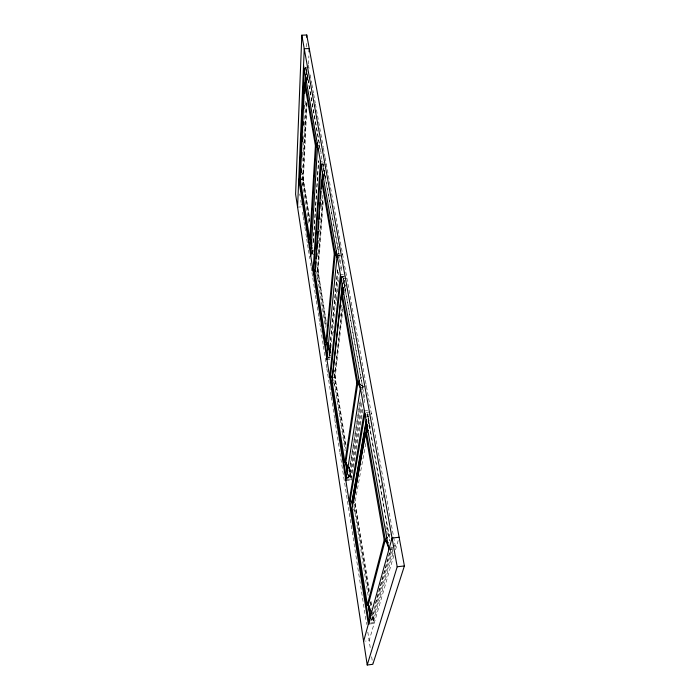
<?xml version="1.0" encoding="UTF-8"?>
<svg xmlns="http://www.w3.org/2000/svg" width="700" height="700" viewBox="0 0 700 700"><rect width="100%" height="100%" fill="white"/><g stroke="black" fill="none" stroke-linecap="round" stroke-linejoin="round"><path stroke-width="0.53" stroke-dasharray="3.5 2.62" d="M306.215 46.979L306.408 42.621M305.734 70.534L305.498 67.638M302.47 167.633L302.566 165.471M302.767 161.131L302.916 157.885M303.214 151.384L304.36 126.455M304.412 125.37L305.165 109.121M305.358 104.781L305.611 99.365M306.749 74.664L306.967 69.825M306.241 102.681L302.654 179.139L309.706 223.326M307.317 79.739L307.527 75.373M302.75 185.447L306.661 102.848M307.738 80.124L307.991 74.716M308.49 64.138L308.892 55.816M306.976 103.731L303.31 180.617L299.705 180.827M312.314 253.715L312.786 249.287M313.276 241.71L318.526 160.475M319.366 147.481L319.55 144.673M312.637 253.619L312.874 249.882M313.373 242.305L318.64 161.096M319.41 149.179L319.664 145.294L305.856 67.699M320.241 151.751L320.451 148.505M320.959 153.869L321.099 151.699M321.449 159.232L321.816 153.816M322.849 167.116L322.928 163.669L321.842 162.977M317.59 256.637L318.132 249.078M318.526 243.679L318.832 239.356M319.375 231.796L319.533 229.644M320.224 219.923L320.381 217.761M321.16 206.964L321.703 199.412M323.715 171.343L323.942 168.114M322.849 195.186L317.328 271.066L326.226 326.856M324.424 173.504L324.66 170.249M317.695 270.629L322.892 199.745M324.625 176.155L324.861 172.891M317.993 272.457L323.382 199.465M324.905 178.876L325.299 173.451M329.044 354.891L329.805 347.305M329.919 346.22L337.741 268.214M338.721 258.457L338.704 254.59M337.759 270.025L329 357.114L328.072 357.866M338.957 258.116L339.238 255.343L322.928 163.669M329.035 351.715L330.033 355.889L338.572 272.116M339.57 262.334L340.305 255.124M333.191 333.069L333.419 330.899M336.551 300.562L336.884 297.316M337.444 291.9L337.785 288.645M338.45 282.144L338.678 279.983M340.358 263.725L340.804 259.394M340.725 269.08L341.294 263.664M342.195 254.993L342.387 253.172M341.197 270.533L341.688 265.869M343.061 277.804L341.95 276.483M342.965 280.726L343.262 277.97L342.169 277.699M334.075 372.181L334.32 370.011M340.322 315.892L340.567 313.723M341.285 307.23L341.53 305.069M343.919 283.553L344.251 280.507M306.434 74.016L306.898 69.886M342.169 307.493L334.303 377.501L345.66 448.639M344.47 287.026L344.715 284.874M334.644 376.644L342.221 309.488M344.733 287.175L344.977 285.023M334.985 378.761L342.851 309.575M344.811 292.346L345.669 284.804M343.84 283.64L344.348 279.51M367.92 422.275L368.734 415.993L367.736 421.286M347.41 478.476L348.127 478.074L348.066 476.866L351.015 476.577M349.09 470.435L360.386 399.691M365.033 386.601L362.442 386.82L362.53 386.277L361.358 386.059M348.127 478.074L348.88 473.392M349.046 472.325L360.71 399.499M362.259 389.865L362.688 387.17L343.123 277.2M348.757 474.705L349.248 476.752L361.366 401.852M362.766 393.225L363.825 386.706M362.049 403.769L350.131 476.665L349.099 470.199M363.099 397.338L363.983 391.974M362.171 409.045L350.814 477.776L346.395 478.205M363.947 398.317L364.831 392.963M365.89 386.531L366.161 384.877M345.896 480.725L351.207 480.209L363.055 409.106M364.14 402.649L365.033 397.259M366.739 417.349L367.395 413.613L366.494 413.297M367.089 417.209L367.553 414.54L366.704 414.479M301.884 174.921L302.216 173.058L301.936 179.183L309.234 225.094M368.384 423.377L369.154 419.116M368.358 423.736L369.32 418.39M355.294 501.034L365.75 443.52M368.848 426.475L369.626 422.214M370.974 414.759L371.271 413.158M375.34 603.409L390.967 547.295M370.869 621.005L391.291 547.951L391.09 546.849M371.998 619.885L392.49 547.137M392.752 550.13L372.96 619.771L372.444 616.534M392.998 553.122L373.651 620.611L370.773 620.952M394.783 546.884L395.168 545.528L391.344 545.939M393.855 555.441L369.145 640.666L365.461 641.104M395.491 549.806L398.816 538.317M307.142 78.409L307.842 76.449M337.855 248.159L338.73 246.295M344.75 290.465L345.678 288.645M360.386 378.621L361.41 376.915M369.259 428.636L370.877 426.178M388.08 536.524L390.154 534.03M361.436 387.642L362.688 387.17M347.489 477.969L348.189 477.68L348.066 476.866M347.244 477.444L347.996 477.269M312.34 253.19L312.576 252.534M338.502 255.43L339.238 255.343M370.711 620.034L373.931 619.657M370.527 623.017L374.395 622.562L372.724 612.106M370.265 623.962L374.115 623.508L372.741 614.88M389.848 549.483L392.892 549.159M346.973 479.448L351.409 479.01L349.466 466.883M364.429 410.935L367.596 410.655M366.266 412.361L370.475 411.985M370.099 414.838L367.465 415.074L389.821 540.846M360.973 385.324L363.046 385.14M360.412 388.106L363.527 387.835M332.369 377.668L335.142 377.431M328.939 355.976L330.759 355.828M328.457 357.359L330.505 357.192M327.898 358.155L329.945 357.989M326.944 359.581L329.892 359.336M346.404 278.338L343.192 278.565L362.442 386.82M315.525 271.189L318.098 271.005M340.419 274.654L343.306 274.453M342.151 276.316L345.984 276.045M341.784 276.885L343.717 276.745M337.645 253.496L339.544 253.365M337.094 255.789L339.938 255.588M312.533 254.345L315.394 254.144M297.57 207.112L301.735 206.859L301.236 203.63M299.819 179.218L303.056 179.034L309.776 221.104M300.974 179.235L303.38 179.095M320.434 161.245L322.551 161.123M322.07 163.048L324.713 162.907M325.946 164.78L322.998 164.946L339.045 255.211M305.296 67.27L308.35 67.139M323.041 164.316L322.026 164.001M305.279 68.101L305.953 68.25L319.506 145.311M361.252 385.079L362.967 386.164M329.752 348.6L330.592 350.394M390.119 550.532L390.985 552.484M349.186 470.006L350.026 471.905M353.404 508.918L354.909 512.391M333.244 381.859L334.836 386.146M316.767 275.651L317.721 278.477M312.891 249.498L313.355 251.484M308.446 65.179L309.024 68.407M310.188 74.856L311.745 83.457M311.938 84.525L313.486 93.126M313.688 94.203L315.236 102.804M315.429 103.871L323.26 147.219M323.382 147.945L324.975 156.721M325.132 157.614L395.771 548.844M381.369 484.907L381.946 488.119M383.092 494.524L383.661 497.726M367.395 413.613L389.944 540.391M385.84 525.84L386.592 530.119M386.785 531.186L387.73 536.76M303.126 177.511L309.759 218.969M313.215 240.511L313.556 242.672M317.8 269.185L326.34 322.499M329.954 345.03L330.811 350.385M334.801 375.305L346.01 445.322M355.276 503.177L369.267 590.538M370.991 601.326L371.858 606.716M317.021 266.42L326.384 324.966M329.814 346.395L330.82 352.721M334.276 374.299L345.66 445.506M349.099 467.014L351.207 480.209M354.97 503.764L369.285 593.303M370.668 601.939L371.7 608.405M329.822 349.379L330.68 354.743M354.55 504.35L368.664 592.804M370.213 602.516L370.729 605.754M316.724 272.169L325.509 327.442M328.72 347.664L330.033 355.889M334.329 382.926L345.135 450.896M348.906 474.6L349.248 476.752M354.104 507.334L368.279 596.505M299.731 193.952L300.064 196.105M300.729 200.401L301.07 202.554M302.575 212.249L303.074 215.486M303.24 216.571L303.914 220.885M304.08 221.961L304.754 226.284M304.92 227.36L305.76 232.759M305.926 233.835L306.6 238.149M306.766 239.225L307.44 243.547M307.606 244.624L308.271 248.938M308.446 250.023L309.785 258.65M310.45 262.973L310.957 266.21M311.124 267.286L311.797 271.6M311.964 272.685L312.637 276.999M312.804 278.075L315.315 294.262M315.481 295.348L316.155 299.661M316.321 300.738L318.841 316.925M319.007 318.001L319.681 322.324M319.848 323.4L320.512 327.714M320.688 328.799L323.199 344.986M323.365 346.062L326.716 367.649M326.891 368.725L327.556 373.039M327.723 374.124L331.082 395.701M331.249 396.777L334.6 418.364M334.766 419.44L335.44 423.762M335.606 424.839L339.797 451.815M339.964 452.891L366.634 624.479M367.806 632.03L370.317 648.191M371.648 656.784L372.654 663.241"/><path stroke-width="1.05" d="M301.814 35.192L295.601 194.197L367.22 665L372.82 664.309L404.399 565.95L306.749 35L301.814 35.192L397.197 566.746L367.22 665M297.57 207.112L304.246 48.738L309.234 48.528L309.076 51.809M311.211 254.082L299.46 179.235L304.229 68.399M306.442 80.369L305.384 83.317L304.57 83.353L300.326 179.629L309.785 239.654L310.546 239.601L311.832 242.209M306.652 37.179L306.749 35M301.184 172.156L301.332 168.875M301.866 156.852L302.067 152.486M302.558 141.558L302.75 137.191M303.284 125.169L303.433 121.888M304.019 108.78L304.168 105.499M304.701 93.485L304.85 90.204M305.148 83.65L305.533 74.909M301.271 172.681L301.368 170.494M305.244 84.192L305.585 76.545M309.785 239.654L315.42 145.609L304.57 83.353M311.955 245.543L310.546 239.601L316.277 145.565L305.384 83.317L306.084 77.114M310.73 255.92L317.634 145.39M313.084 270.953L320.434 161.245M327.267 356.37L313.854 270.9L321.116 164.185M323.566 177.441L322.368 180.311L321.484 180.364L315.026 272.877L325.981 342.396L326.804 342.326L328.484 345.914M315.578 268.406L316.033 261.905M316.26 258.65L316.724 252.14M316.951 248.894L317.485 241.299M317.809 238.665L318.168 231.543M318.5 228.909L318.85 221.778M319.183 219.153L319.533 212.021M319.769 208.766L320.224 202.256M320.635 198.555L320.985 191.415M321.317 188.799L322.543 171.447M325.981 342.396L334.294 253.794L321.484 180.364M328.545 349.624L326.804 342.326L335.221 253.733L322.368 180.311L323.094 174.143M326.944 359.581L337.094 255.789M388.806 547.619L385.315 539.849L366.564 432.731L367.308 425.451M329.674 377.064L340.419 274.654M346.395 478.205L330.505 376.994L341.189 276.386M353.579 502.819L353.806 500.727M332.658 380.266L332.211 377.396L342.475 283.194M342.606 283.955L332.08 381.08L344.916 462.516L345.809 462.438L348.338 468.116M342.851 293.16L343.332 288.829M360.973 389.471L357.84 382.9L342.449 295.006L343.332 287.779M387.389 537.355L385.315 539.849L368.322 604.747L367.36 604.861L352.109 508.139L365.505 432.828L366.564 432.731L367.377 426.457M344.916 462.516L356.816 382.988L341.486 295.076L342.449 295.006L343.411 287.674M347.769 470.619L345.809 462.438L357.84 382.9L359.371 380.336M345.896 480.725L360.412 388.106M322.368 180.311L322.998 176.365M349.108 501.296L364.429 410.935M369.303 624.076L350.009 501.209L365.033 413.516M352.546 506.03L351.899 501.952L366.363 419.475M366.529 420.402L352.1 502.407L354.104 502.198M353.308 502.285L367.168 424.515M305.384 83.317L306.294 78.522M367.36 604.861L384.195 539.971L365.505 432.828M363.615 641.322L392.044 538.029L399.123 537.276M317.433 142.66L316.277 145.565L318.22 149.205M336.534 250.941L335.221 253.733L337.155 257.556M342.449 295.006L343.831 292.285M366.564 432.731L368.183 430.273M397.197 566.746L404.399 565.95M384.195 539.971L385.315 539.849L388.185 542.762M356.816 382.988L357.84 382.9L360.404 384.536M318.036 145.434L315.42 145.609M334.294 253.794L337.251 254.293M315.394 271.058L313.854 270.9M300.554 179.235L299.46 179.235M332.211 377.396L330.505 376.994M351.899 501.952L350.009 501.209M315.429 270.576L313.95 269.447M300.58 178.692L299.521 177.721M371.017 615.851L368.322 604.747L369.25 606.559M368.322 604.747L371.901 613.209M345.809 462.438L347.707 467.093M326.804 342.326L328.72 347.664M310.546 239.601L311.824 243.46M330.645 375.655L332.255 376.959L332.876 380.896M350.21 500.045L350.831 501.183L351.969 501.567L352.783 506.721M303.537 65.389L388.868 549.587M310.354 238.525L311.894 248.229M326.734 342.02L327.915 349.536M345.844 462.849L347.55 473.629M368.322 604.931L370.545 618.957M310.328 239.015L311.859 248.719M326.69 342.484L327.871 349.991M345.616 462.175L347.489 474.031M368.069 604.179L370.283 618.196M298.743 179.279L368.331 624.19"/></g></svg>
